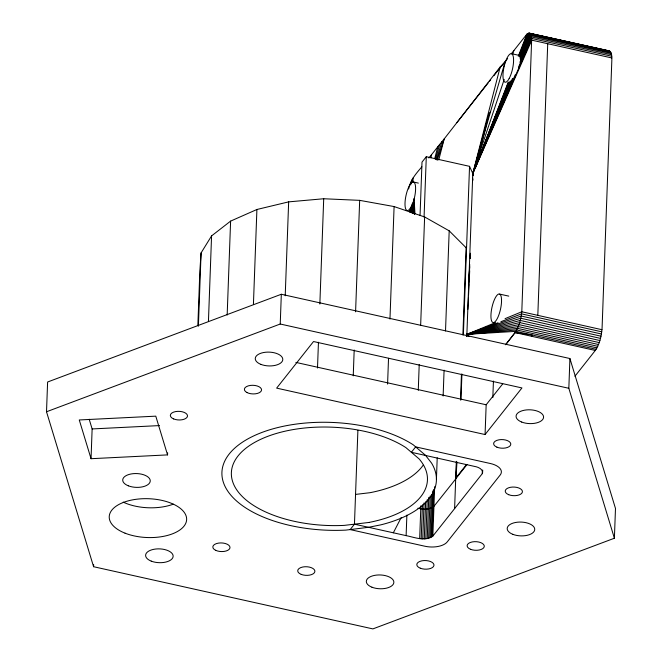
<?xml version="1.0" encoding="UTF-8"?>
<svg xmlns="http://www.w3.org/2000/svg" width="662" height="662" viewBox="0 0 662 662"><rect width="100%" height="100%" fill="white"/><g stroke="black" fill="none" stroke-linecap="round" stroke-linejoin="round"><path stroke-width="0.99" d="M477.997 157.217L472.8 173.477L466.809 336.346M511.387 53.696L526.886 34.143L529.12 33.1L609.197 50.875C612.358 52.372 611.663 56.915 611.845 59.828L602.097 327.698C601.551 335.601 599.846 343.818 595.303 350.455L574.93 376.248M46.514 411.764L47.606 382.007L281.325 294.259L569.916 358.531L615.486 508.474L614.394 538.231L372.888 628.9L93.59 566.713L46.514 411.764L280.233 324.024L568.832 388.288L614.394 538.231M167.627 452.841L167.552 454.893L91.042 458.7L92.134 428.943L89.188 419.253M93.59 566.713L93.665 564.661M197.855 325.63L199.858 270.923L201.083 252.901L211.567 235.912L230.608 221.108L256.906 209.49L288.657 201.869L323.71 198.749L359.673 200.354L394.097 206.561L424.623 216.962L449.192 230.831L466.544 248.176M198.393 326.184L201.083 252.901M208.431 321.583L211.567 235.912M227.165 315.029L230.608 221.108M253.422 304.454L256.906 209.49M280.233 324.024L281.325 294.259M285.214 295.798L288.657 201.869M317.503 368.031L318.455 342.229M319.854 304.032L323.71 198.749M353.243 375.826L354.187 350.016M355.585 311.827L359.673 200.354M425.012 455.34L425.443 455.249L413.27 444.839A107.575 53.953 2.1 0 0 229.201 454.008A107.575 53.953 2.1 0 0 345.763 530.113L350.173 529.592L354.46 524.18L357.894 430.424M387.584 384.101L388.528 358.291M389.968 319.067L394.097 206.561M425.625 455.481L431.508 463.019A107.07 53.696 2.1 0 1 380.782 524.858L368.535 527.3L350.173 529.592L424.938 546.241A17.212 8.631 2.1 0 0 447.206 541.938L500.207 474.977A17.212 8.631 2.1 0 0 490.41 463.524L415.653 446.875L411.367 452.295L476.508 466.851C479.371 467.645 483.757 470.037 482.308 473.628L432.849 536.096C424.996 541.839 414.395 537.221 406.12 535.632L406.882 515.119M420.056 215.315L422.008 162.116L426.295 156.704L469.54 166.336L472.8 173.477L531.702 38.47L530.816 34.614L529.766 33.323L529.12 33.1L519.554 56.858M424.077 217.062L426.295 156.704M418.268 390.365L419.212 364.563M420.651 325.34L424.623 216.962M419.675 538.645L420.883 505.785M421.197 538.827L422.439 504.932M422.745 538.901L424.061 502.938M424.284 538.876L425.641 501.879M425.798 538.744L427.23 499.686M427.247 538.52L428.753 497.394M428.62 538.198L430.168 496.037M429.886 537.792L431.475 494.597M431.028 537.287L432.725 491.005M432.021 536.725L433.759 489.4M432.849 536.096L434.661 486.702M436.423 479.313L437.218 457.765M443.135 395.984L444.086 370.174M445.518 330.959L449.192 230.831M454.604 508.615L456.333 461.298M417.863 508.242C423.117 509.616 429.406 509.74 433.941 506.339L455.977 478.643L456.59 462.101M455.977 478.643L456.962 461.935M460.512 400.005L461.455 374.195M462.895 334.972L466.114 247.24M460.984 399.881L461.927 374.047M463.367 334.815L469.54 166.336M482.308 473.628L482.416 470.55M482.573 472.867L482.714 470.045M485.072 434.537L521.954 387.94L313.523 341.526L276.642 388.122L485.072 434.537L486.165 404.772L502.698 383.886M492.826 397.597L493.438 381.064M537.817 315.352L547.722 43.709M568.832 388.288L569.916 358.531M467.893 309.361L468.464 297.155M468.555 295.12L469.035 284.941M469.416 276.807L469.697 270.7M470.368 256.467L470.268 258.494L470.368 255.466M469.739 264.527L468.655 285.082L469.722 266.695M470.07 258.354L470.343 253.215M505.636 344.77L515.144 332.614C519.198 326.515 521.035 319.034 521.797 311.769L531.702 38.47L611.771 56.245M476.499 164.341L508.176 82.303M430.954 157.821L431.442 154.8M477.674 158.938L475.324 168.595M476.822 162.546L477.137 161.073M466.42 336.329L466.884 334.335L495.515 322.576M500.894 66.804L505.131 61.748L500.182 66.978L472.8 173.477L477.021 162.132L475.904 166.758L489.019 113.649L490.459 111.961L505.131 61.748L507.638 58.521M476.119 165.922L508.433 82.51M476.251 165.326L478.187 157.366L477.956 158.053M434.694 158.723L437.723 146.898M438.757 159.923L444.152 138.97L500.182 66.978M474.836 166.385L489.019 113.649M408.62 188.976C410.274 180.205 416.183 173.361 421.876 166.824M435.488 159.368L439.659 144.457L444.152 138.97L437.152 160.328M472.8 173.477L490.459 111.961M436.564 159.244L441.902 141.718M478.369 156.662L504.204 79.432M512.595 54.334L513.886 50.477M518.28 56.295L526.886 34.143M519 55.608L527.672 33.514M509.045 81.931L476.748 163.208L509.219 82.518M519.306 56.113L528.425 33.166L607.501 50.717M510.385 80.963L474.348 169.563L513.025 78.48M520.075 57.147L529.766 33.323L609.834 51.098M510.741 81.385L476.665 164.118L512.388 78.704M520.142 58.562L530.328 33.836L610.405 51.611M520.332 59.721L530.816 34.614L610.885 52.389M519.893 62.311L531.205 35.665L611.283 53.44M515.218 74.856L476.954 163.919L531.793 40.175L611.862 57.95M518.478 67.276L531.503 36.956L611.58 54.731M393.336 532.802L401.205 517.543M595.303 350.455L515.144 332.614L515.946 331.356L596.123 349.296M531.396 336.23L532.198 334.989L515.144 332.614M505.925 344.273L515.16 332.357M456.813 122.71L488.109 83.007M489.392 81.385L490.666 79.771M493.86 75.716L500.249 67.615M456.399 477.285L466.453 464.583M456.375 478.005L467.058 464.509M428.893 158.003L439.659 144.457M607.749 51.288L609.197 50.875M505.056 318.662L521.797 311.769L601.973 329.709M498.072 322.75L466.884 334.335L467.802 336.18M500.902 321.699L521.565 313.879L601.741 331.819M355.552 494.415L369.992 492.702A98.108 49.203 2.1 0 0 423.142 465.229M92.134 428.943L159.468 425.583M511.321 53.647L519.347 55.434M413.345 181.984L418.359 183.101M499.719 294.118A14.63 4.369 -77.5 0 1 497.981 317.106A14.63 4.369 -77.5 0 1 491.022 313.639A14.63 4.369 -77.5 0 1 499.719 294.118L508.764 296.121M354.46 524.18L406.12 535.632M601.41 333.987L521.234 316.047L466.884 334.335L469.168 336.42M600.988 336.188L520.812 318.248L466.884 334.335L515.946 331.356L517.8 332.978M600.475 338.381L520.299 320.441L466.884 334.335L516.757 329.966L596.942 347.906M599.88 340.525L519.703 322.584L466.884 334.335L517.56 328.369L597.736 346.309M599.226 342.585L519.041 324.645L466.884 334.335L518.321 326.581L598.506 344.521M295.856 362.395L486.165 404.772M474.033 170.349L474.29 170.945M167.552 454.893L155.785 416.158L79.266 419.965L91.042 458.7M409.679 210.533L410.076 212.519M472.618 178.219L472.999 180.122M410.175 210.524L410.556 212.519M410.308 208.398L411.003 212.411M410.821 208.373L411.466 212.378M411.234 207.132L412.112 213.189M411.681 206.039L412.6 213.114M473.024 175.612L472.792 173.709L472.982 175.753M412.054 203.995L413.088 213.098M410.581 182.836L410.788 184.888M412.608 203.366L413.626 213.636M411.342 181.049L411.516 183.093M413.154 202.522L414.098 213.768M412.136 179.443L412.36 182.538M413.584 200.081L414.594 214.521M414.95 213.793L414.073 198.468M412.956 178.053L413.179 182.141M173.254 504.179A38.727 19.421 2.1 0 1 123.198 502.127M368.899 522.459L344.323 525.38A98.108 49.203 2.1 0 1 238.022 455.969A98.108 49.203 2.1 0 1 405.889 447.611L419.162 458.956A98.108 49.203 2.1 0 1 368.899 522.459M260.894 364.373A13.77 6.901 2.1 0 0 282.715 360.153A13.77 6.901 2.1 0 0 263.493 352.548A13.77 6.901 2.1 0 0 260.894 364.373M173.618 418.914A8.606 4.32 2.1 0 0 187.429 416.481A8.606 4.32 2.1 0 0 175.678 411.565A8.606 4.32 2.1 0 0 173.618 418.914M246.951 392.533A8.606 4.32 2.1 0 0 261.291 390.903A8.606 4.32 2.1 0 0 250.617 385.392A8.606 4.32 2.1 0 0 246.951 392.533M508.689 494.688A8.606 4.32 2.1 0 0 522.376 492.106A8.606 4.32 2.1 0 0 510.427 487.306A8.606 4.32 2.1 0 0 508.689 494.688M496.905 447.156A8.606 4.32 2.1 0 0 510.716 444.732A8.606 4.32 2.1 0 0 498.966 439.808A8.606 4.32 2.1 0 0 496.905 447.156M301.21 574.384A8.606 4.32 2.1 0 0 314.847 571.745A8.606 4.32 2.1 0 0 302.832 566.995A8.606 4.32 2.1 0 0 301.21 574.384M215.671 550.312A8.606 4.32 2.1 0 0 229.822 548.359A8.606 4.32 2.1 0 0 218.7 543.072A8.606 4.32 2.1 0 0 215.671 550.312M521.697 422.05A13.77 6.901 2.1 0 0 543.51 417.83A13.77 6.901 2.1 0 0 524.287 410.233A13.77 6.901 2.1 0 0 521.697 422.05M125.044 533.167A38.727 19.421 2.1 0 0 186.411 521.3A38.727 19.421 2.1 0 0 132.35 499.909A38.727 19.421 2.1 0 0 125.044 533.167M151.242 561.128A13.77 6.901 2.1 0 0 173.063 556.908A13.77 6.901 2.1 0 0 153.841 549.303A13.77 6.901 2.1 0 0 151.242 561.128M128.354 485.817A13.77 6.901 2.1 0 0 150.175 481.597A13.77 6.901 2.1 0 0 130.952 473.992A13.77 6.901 2.1 0 0 128.354 485.817M420.296 568.203A8.606 4.32 2.1 0 0 433.933 565.571A8.606 4.32 2.1 0 0 421.917 560.813A8.606 4.32 2.1 0 0 420.296 568.203M470.608 549.319A8.606 4.32 2.1 0 0 484.245 546.68A8.606 4.32 2.1 0 0 472.229 541.93A8.606 4.32 2.1 0 0 470.608 549.319M371.961 587.211A13.77 6.901 2.1 0 0 393.782 582.99A13.77 6.901 2.1 0 0 374.56 575.386A13.77 6.901 2.1 0 0 371.961 587.211M512.835 534.325A13.77 6.901 2.1 0 0 534.656 530.105A13.77 6.901 2.1 0 0 515.433 522.5A13.77 6.901 2.1 0 0 512.835 534.325M509.202 78.439A14.63 4.369 -77.5 0 0 512.347 54.276A14.63 4.369 -77.5 0 0 503.286 71.148A14.63 4.369 -77.5 0 0 509.202 78.439M411.226 206.767A14.63 4.369 -77.5 0 0 414.362 182.604A14.63 4.369 -77.5 0 0 405.31 199.485A14.63 4.369 -77.5 0 0 411.226 206.767"/></g></svg>
